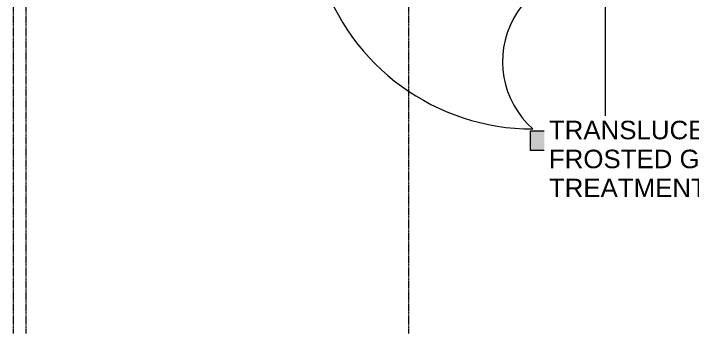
# Model space of a CAD drawing. Header units: inches. Extents: x 20426 to 36845, y -248 to 750.
# Drawn here: x 23994.8 to 24427.9, y -208.7 to -4.6 of the extents above; entities that cross this region are included whole.
import ezdxf

# ---------------------------------------------------------------- set-up
doc = ezdxf.new("R2010")
doc.units = ezdxf.units.IN
doc.header["$MEASUREMENT"] = 0
doc.linetypes.add('Grid Line 1_2_', pattern=[0.875, 0.5, -0.125, 0.125, -0.125])
for name, color, linetype, lineweight in [('G-ANNO-SYMB', 111, 'Continuous', 9), ('G-ANNO-TEXT', 231, 'Continuous', 9), ('S-GRID', 1, 'Continuous', 9)]:
    doc.layers.add(name, color=color, linetype=linetype, lineweight=lineweight)
doc.styles.add('Arial_2', font='arial.ttf', dxfattribs={"height": 11.802395})

# ---------------------------------------------------------------- blocks, each defined once
blk = doc.blocks.new('Section - 3_32_ x 3_8_-18514-Elevation - South')
at = {"layer": 'G-ANNO-SYMB'}
blk.add_hatch(color=256, dxfattribs=at).paths.add_polyline_path([(24196.84, -79.66), (24148.84, -79.66), (24148.84, -91.66), (24196.84, -91.66)], flags=0)
for p, q in [((24148.84, -91.66), (24148.84, -79.66)), ((24148.84, -79.66), (24196.84, -79.66)), ((24196.84, -79.66), (24196.84, -91.66)), ((24196.84, -91.66), (24148.84, -91.66))]:
    blk.add_line(p, q, dxfattribs=at)

msp = doc.modelspace()

# ---------------------------------------------------------------- linework, layer by layer
at = {"layer": 'G-ANNO-SYMB'}
msp.add_line((24372.34369, 545.15708), (24372.34369, -79.66081), dxfattribs=at)
at = {"layer": 'G-ANNO-TEXT', "color": 145}
for centre, radius, start, end in [((24364.14639, -35.25648), 57.3693, 74.3551475, 228.5144006), ((24326.14314, 64.08587), 142.31897, 197.8654063, 270)]:
    msp.add_arc(centre, radius, start, end, dxfattribs=at)
at = {"layer": 'S-GRID', "linetype": 'Grid Line 1_2_'}
for p, q in [((23994.8103, -208.66081), (23994.8103, 489.49301)), ((24002.8103, -208.66081), (24002.8103, 489.49301)), ((24247.0603, -208.66081), (24247.0603, 489.49301))]:
    msp.add_line(p, q, dxfattribs=at)

# ---------------------------------------------------------------- block references
at = {"layer": 'G-ANNO-SYMB', "extrusion": (0, 0, -1)}
msp.add_blockref('Section - 3_32_ x 3_8_-18514-Elevation - South', (-48521.179, 0), dxfattribs=at)

# ---------------------------------------------------------------- next in the draw order: texts
at = {"layer": 'G-ANNO-TEXT', "color": 145, "insert": (24336.38314, -72.98455), "char_height": 11.8023952, "width": 215.712, "attachment_point": 1, "line_spacing_factor": 0.938532, "style": 'Arial_2', "bg_fill": 3, "box_fill_scale": 1.25, "bg_fill_color": 0, "bg_fill_transparency": 0}
msp.add_mtext('TRANSLUCENT\\PFROSTED GLAZING AT\\PTREATMENT ROOMS', dxfattribs=at)

doc.saveas('drawing.dxf')
